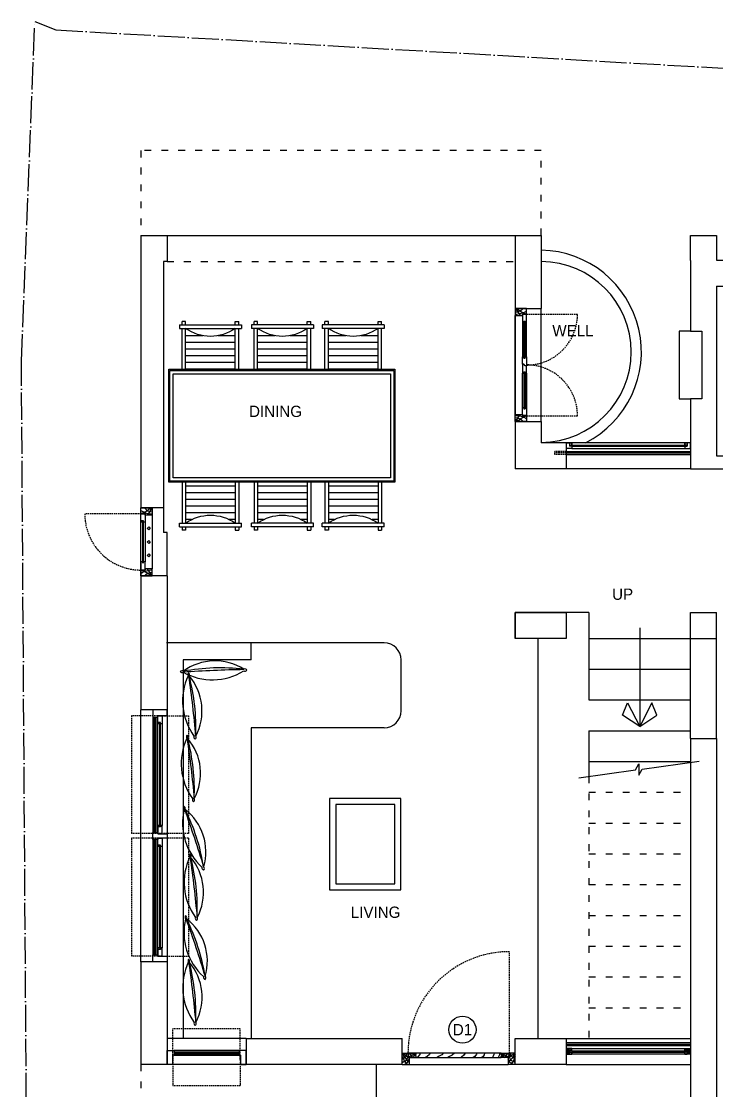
# Model space of a CAD drawing. Header units: metres. Extents: x -16 to 65907, y -5261 to 15511.
# Drawn here: x 12033 to 12647, y -2413 to -1467 of the extents above; entities that cross this region are included whole.
import ezdxf

# ---------------------------------------------------------------- set-up
doc = ezdxf.new("R2010")
doc.units = ezdxf.units.M
for name, pattern in [('ACAD_ISO03W100', [30, 12, -18]), ('ACAD_ISO04W100', [30, 24, -3, 0, -3]), ('DASHED', [19.05, 12.7, -6.35])]:
    doc.linetypes.add(name, pattern=pattern)
doc.layers.get('0').update_dxf_attribs({"color": 6})
for name, color, linetype in [('BC-BOUNDARY', 3, 'ACAD_ISO04W100'), ('BC-GREYCOLOR', 8, 'Continuous'), ('BC-HATCH', 8, 'Continuous'), ('BC-JOINERY', 93, 'Continuous'), ('BC-WHITECOLOR', 7, 'Continuous')]:
    doc.layers.add(name, color=color, linetype=linetype)
doc.styles.add('BC-1IN50-1', font='FreeSans.ttf', dxfattribs={"height": 10})

# ---------------------------------------------------------------- blocks, each defined once
blk = doc.blocks.new('F-PILLOW 02')
at = {"layer": 'BC-WHITECOLOR', "color": 0, "linetype": 'ByBlock'}
blk.add_lwpolyline([(225.7, -10.4, 0.012211), (-221.4, -1.8, -0.07656), (224.9, -6.4, -0.482771), (248.4, -8.4, -0.305585), (226.7, -12.5, -0.273211), (-220, -13.9, -0.364249), (-244.1, -8.4, -0.418737), (-222, -0.9, -0.306179), (224.9, -5.7)], format="xyb", dxfattribs=at)
blk = doc.blocks.new('A$C1629107893')
at = {"ltscale": 2}
h = blk.add_hatch(dxfattribs=at)
h.set_pattern_fill('ANSI31', color=256, scale=47.5, angle=225, style=0)
h.set_pattern_definition([(270, (2498.829, 8076.2976), (-5.9375, -3e-15), [])])
h.paths.add_polyline_path([(42.37, 185.1), (42.37, 141.21), (6.2, 141.21), (6.62, 141.81), (7.03, 142.41), (7.43, 143.03), (7.82, 143.65), (8.19, 144.28), (8.55, 144.92), (8.9, 145.56), (9.24, 146.21), (9.56, 146.87), (9.87, 147.53), (10.17, 148.2), (10.45, 148.88), (10.73, 149.56), (10.98, 150.24), (11.23, 150.93), (11.46, 151.63), (11.68, 152.33), (11.88, 153.03), (12.07, 153.74), (12.25, 154.45), (12.41, 155.16), (12.56, 155.88), (12.69, 156.6), (12.82, 157.32), (12.92, 158.04), (13.01, 158.77), (13.09, 159.5), (13.16, 160.23), (13.21, 160.96), (13.24, 161.69), (13.26, 162.42), (13.27, 163.15), (13.26, 163.89), (13.24, 164.62), (13.21, 165.35), (13.16, 166.08), (13.09, 166.81), (13.01, 167.54), (12.92, 168.26), (12.82, 168.99), (12.69, 169.71), (12.56, 170.43), (12.41, 171.15), (12.25, 171.86), (12.07, 172.57), (11.88, 173.28), (11.68, 173.98), (11.46, 174.68), (11.23, 175.38), (10.98, 176.07), (10.73, 176.75), (10.45, 177.43), (10.17, 178.11), (9.87, 178.78), (9.56, 179.44), (9.24, 180.1), (8.9, 180.75), (8.55, 181.39), (8.19, 182.03), (7.82, 182.66), (7.43, 183.28), (7.03, 183.89), (6.62, 184.5), (6.2, 185.1)])
h = blk.add_hatch(dxfattribs=at)
h.set_pattern_fill('ANSI31', color=256, scale=47.5, angle=225, style=0)
h.set_pattern_definition([(270, (-2314.082, 8076.2976), (5.9375, -3e-15), [])])
h.paths.add_polyline_path([(142.37, 185.1), (142.37, 141.21), (178.54, 141.21), (178.12, 141.81), (177.71, 142.41), (177.32, 143.03), (176.93, 143.65), (176.56, 144.28), (176.19, 144.92), (175.85, 145.56), (175.51, 146.21), (175.19, 146.87), (174.87, 147.53), (174.58, 148.2), (174.29, 148.88), (174.02, 149.56), (173.76, 150.24), (173.52, 150.93), (173.29, 151.63), (173.07, 152.33), (172.87, 153.03), (172.67, 153.74), (172.5, 154.45), (172.34, 155.16), (172.19, 155.88), (172.05, 156.6), (171.93, 157.32), (171.83, 158.04), (171.73, 158.77), (171.65, 159.5), (171.59, 160.23), (171.54, 160.96), (171.5, 161.69), (171.48, 162.42), (171.48, 163.15), (171.48, 163.89), (171.5, 164.62), (171.54, 165.35), (171.59, 166.08), (171.65, 166.81), (171.73, 167.54), (171.83, 168.26), (171.93, 168.99), (172.05, 169.71), (172.19, 170.43), (172.34, 171.15), (172.5, 171.86), (172.67, 172.57), (172.87, 173.28), (173.07, 173.98), (173.29, 174.68), (173.52, 175.38), (173.76, 176.07), (174.02, 176.75), (174.29, 177.43), (174.58, 178.11), (174.87, 178.78), (175.19, 179.44), (175.51, 180.1), (175.85, 180.75), (176.19, 181.39), (176.56, 182.03), (176.93, 182.66), (177.32, 183.28), (177.71, 183.89), (178.12, 184.5), (178.54, 185.1)])
h = blk.add_hatch(dxfattribs=at)
h.set_pattern_fill('ANSI31', color=256, scale=47.5, angle=225, style=0)
h.set_pattern_definition([(90, (2498.829, -7813.642), (-5.9375, 3e-15), [])])
h.paths.add_polyline_path([(42.37, 77.56), (42.37, 121.45), (6.2, 121.45), (6.62, 120.85), (7.03, 120.24), (7.43, 119.63), (7.82, 119), (8.19, 118.37), (8.55, 117.74), (8.9, 117.09), (9.24, 116.44), (9.56, 115.79), (9.87, 115.12), (10.17, 114.45), (10.45, 113.78), (10.73, 113.1), (10.98, 112.41), (11.23, 111.72), (11.46, 111.03), (11.68, 110.33), (11.88, 109.63), (12.07, 108.92), (12.25, 108.21), (12.41, 107.5), (12.56, 106.78), (12.69, 106.06), (12.82, 105.34), (12.92, 104.61), (13.01, 103.89), (13.09, 103.16), (13.16, 102.43), (13.21, 101.7), (13.24, 100.97), (13.26, 100.23), (13.27, 99.5), (13.26, 98.77), (13.24, 98.04), (13.21, 97.31), (13.16, 96.58), (13.09, 95.85), (13.01, 95.12), (12.92, 94.39), (12.82, 93.67), (12.69, 92.95), (12.56, 92.23), (12.41, 91.51), (12.25, 90.79), (12.07, 90.08), (11.88, 89.38), (11.68, 88.67), (11.46, 87.97), (11.23, 87.28), (10.98, 86.59), (10.73, 85.9), (10.45, 85.22), (10.17, 84.55), (9.87, 83.88), (9.56, 83.22), (9.24, 82.56), (8.9, 81.91), (8.55, 81.27), (8.19, 80.63), (7.82, 80), (7.43, 79.38), (7.03, 78.76), (6.62, 78.16), (6.2, 77.56)])
h = blk.add_hatch(dxfattribs=at)
h.set_pattern_fill('ANSI31', color=256, scale=47.5, angle=225, style=0)
h.set_pattern_definition([(90, (-2314.082, -7813.642), (5.9375, 3e-15), [])])
h.paths.add_polyline_path([(142.37, 77.56), (142.37, 121.45), (178.54, 121.45), (178.12, 120.85), (177.71, 120.24), (177.32, 119.63), (176.93, 119), (176.56, 118.37), (176.19, 117.74), (175.85, 117.09), (175.51, 116.44), (175.19, 115.79), (174.87, 115.12), (174.58, 114.45), (174.29, 113.78), (174.02, 113.1), (173.76, 112.41), (173.52, 111.72), (173.29, 111.03), (173.07, 110.33), (172.87, 109.63), (172.67, 108.92), (172.5, 108.21), (172.34, 107.5), (172.19, 106.78), (172.05, 106.06), (171.93, 105.34), (171.83, 104.61), (171.73, 103.89), (171.65, 103.16), (171.59, 102.43), (171.54, 101.7), (171.5, 100.97), (171.48, 100.23), (171.48, 99.5), (171.48, 98.77), (171.5, 98.04), (171.54, 97.31), (171.59, 96.58), (171.65, 95.85), (171.73, 95.12), (171.83, 94.39), (171.93, 93.67), (172.05, 92.95), (172.19, 92.23), (172.34, 91.51), (172.5, 90.79), (172.67, 90.08), (172.87, 89.38), (173.07, 88.67), (173.29, 87.97), (173.52, 87.28), (173.76, 86.59), (174.02, 85.9), (174.29, 85.22), (174.58, 84.55), (174.87, 83.88), (175.19, 83.22), (175.51, 82.56), (175.85, 81.91), (176.19, 81.27), (176.56, 80.63), (176.93, 80), (177.32, 79.38), (177.71, 78.76), (178.12, 78.16), (178.54, 77.56)])
h = blk.add_hatch(dxfattribs=at)
h.set_pattern_fill('ANSI31', color=256, scale=47.5, angle=225, style=0)
h.set_pattern_definition([(90, (2498.829, -7876.2976), (-5.9375, 3e-15), [])])
h.paths.add_polyline_path([(42.37, 14.9), (42.37, 58.79), (6.2, 58.79), (6.62, 58.19), (7.03, 57.59), (7.43, 56.97), (7.82, 56.35), (8.19, 55.72), (8.55, 55.08), (8.9, 54.44), (9.24, 53.79), (9.56, 53.13), (9.87, 52.47), (10.17, 51.8), (10.45, 51.12), (10.73, 50.44), (10.98, 49.76), (11.23, 49.07), (11.46, 48.37), (11.68, 47.67), (11.88, 46.97), (12.07, 46.26), (12.25, 45.55), (12.41, 44.84), (12.56, 44.12), (12.69, 43.4), (12.82, 42.68), (12.92, 41.96), (13.01, 41.23), (13.09, 40.5), (13.16, 39.77), (13.21, 39.04), (13.24, 38.31), (13.26, 37.58), (13.27, 36.85), (13.26, 36.11), (13.24, 35.38), (13.21, 34.65), (13.16, 33.92), (13.09, 33.19), (13.01, 32.46), (12.92, 31.74), (12.82, 31.01), (12.69, 30.29), (12.56, 29.57), (12.41, 28.85), (12.25, 28.14), (12.07, 27.43), (11.88, 26.72), (11.68, 26.02), (11.46, 25.32), (11.23, 24.62), (10.98, 23.93), (10.73, 23.25), (10.45, 22.57), (10.17, 21.89), (9.87, 21.22), (9.56, 20.56), (9.24, 19.9), (8.9, 19.25), (8.55, 18.61), (8.19, 17.97), (7.82, 17.34), (7.43, 16.72), (7.03, 16.11), (6.62, 15.5), (6.2, 14.9)])
h = blk.add_hatch(dxfattribs=at)
h.set_pattern_fill('ANSI31', color=256, scale=47.5, angle=225, style=0)
h.set_pattern_definition([(90, (-2314.082, -7876.2976), (5.9375, 3e-15), [])])
h.paths.add_polyline_path([(142.37, 14.9), (142.37, 58.79), (178.54, 58.79), (178.12, 58.19), (177.71, 57.59), (177.32, 56.97), (176.93, 56.35), (176.56, 55.72), (176.19, 55.08), (175.85, 54.44), (175.51, 53.79), (175.19, 53.13), (174.87, 52.47), (174.58, 51.8), (174.29, 51.12), (174.02, 50.44), (173.76, 49.76), (173.52, 49.07), (173.29, 48.37), (173.07, 47.67), (172.87, 46.97), (172.67, 46.26), (172.5, 45.55), (172.34, 44.84), (172.19, 44.12), (172.05, 43.4), (171.93, 42.68), (171.83, 41.96), (171.73, 41.23), (171.65, 40.5), (171.59, 39.77), (171.54, 39.04), (171.5, 38.31), (171.48, 37.58), (171.48, 36.85), (171.48, 36.11), (171.5, 35.38), (171.54, 34.65), (171.59, 33.92), (171.65, 33.19), (171.73, 32.46), (171.83, 31.74), (171.93, 31.01), (172.05, 30.29), (172.19, 29.57), (172.34, 28.85), (172.5, 28.14), (172.67, 27.43), (172.87, 26.72), (173.07, 26.02), (173.29, 25.32), (173.52, 24.62), (173.76, 23.93), (174.02, 23.25), (174.29, 22.57), (174.58, 21.89), (174.87, 21.22), (175.19, 20.56), (175.51, 19.9), (175.85, 19.25), (176.19, 18.61), (176.56, 17.97), (176.93, 17.34), (177.32, 16.72), (177.71, 16.11), (178.12, 15.5), (178.54, 14.9)])
for p, q in [((3.07, 190.61), (3.07, 135.7)), ((3.07, 190.61), (6.2, 190.61)), ((6.2, 190.61), (6.2, 135.7)), ((178.54, 190.61), (178.54, 135.7)), ((181.68, 190.61), (178.54, 190.61)), ((181.68, 190.61), (181.68, 135.7)), ((0, 185.1), (0, 188.23)), ((3.07, 188.23), (0, 188.23)), ((3.07, 185.1), (0, 185.1)), ((42.37, 188.23), (6.2, 188.23)), ((42.37, 185.1), (6.2, 185.1)), ((142.37, 188.23), (178.54, 188.23)), ((142.37, 185.1), (178.54, 185.1)), ((181.68, 188.23), (184.75, 188.23)), ((181.68, 185.1), (184.75, 185.1)), ((184.75, 185.1), (184.75, 188.23)), ((3.07, 141.21), (0, 141.21)), ((0, 141.21), (0, 138.07)), ((3.07, 138.07), (0, 138.07)), ((3.07, 135.7), (6.2, 135.7)), ((42.37, 141.21), (6.2, 141.21)), ((42.37, 138.07), (6.2, 138.07)), ((142.37, 141.21), (178.54, 141.21)), ((142.37, 138.07), (178.54, 138.07)), ((181.68, 135.7), (178.54, 135.7)), ((181.68, 141.21), (184.75, 141.21)), ((181.68, 138.07), (184.75, 138.07)), ((184.75, 141.21), (184.75, 138.07)), ((3.07, 124.58), (0, 124.58)), ((0, 121.45), (0, 124.58)), ((3.07, 72.05), (3.07, 126.96)), ((3.07, 126.96), (6.2, 126.96)), ((6.2, 72.05), (6.2, 126.96)), ((42.37, 124.58), (6.2, 124.58)), ((142.37, 124.58), (178.54, 124.58)), ((178.54, 72.05), (178.54, 126.96)), ((181.68, 126.96), (178.54, 126.96)), ((181.68, 72.05), (181.68, 126.96)), ((181.68, 124.58), (184.75, 124.58)), ((184.75, 121.45), (184.75, 124.58)), ((3.07, 121.45), (0, 121.45)), ((42.37, 121.45), (6.2, 121.45)), ((142.37, 121.45), (178.54, 121.45)), ((181.68, 121.45), (184.75, 121.45)), ((0, 77.56), (0, 74.42)), ((3.07, 77.56), (0, 77.56)), ((42.37, 77.56), (6.2, 77.56)), ((142.37, 77.56), (178.54, 77.56)), ((181.68, 77.56), (184.75, 77.56)), ((184.75, 77.56), (184.75, 74.42)), ((3.07, 74.42), (0, 74.42)), ((3.07, 72.05), (6.2, 72.05)), ((42.37, 74.42), (6.2, 74.42)), ((142.37, 74.42), (178.54, 74.42)), ((181.68, 72.05), (178.54, 72.05)), ((181.68, 74.42), (184.75, 74.42)), ((3.07, 61.93), (0, 61.93)), ((0, 58.79), (0, 61.93)), ((3.07, 58.79), (0, 58.79)), ((3.07, 9.39), (3.07, 64.3)), ((3.07, 64.3), (6.2, 64.3)), ((6.2, 9.39), (6.2, 64.3)), ((42.37, 61.93), (6.2, 61.93)), ((42.37, 58.79), (6.2, 58.79)), ((142.37, 61.93), (178.54, 61.93)), ((142.37, 58.79), (178.54, 58.79)), ((178.54, 9.39), (178.54, 64.3)), ((181.68, 64.3), (178.54, 64.3)), ((181.68, 9.39), (181.68, 64.3)), ((181.68, 61.93), (184.75, 61.93)), ((181.68, 58.79), (184.75, 58.79)), ((184.75, 58.79), (184.75, 61.93)), ((0, 14.9), (0, 11.77)), ((3.07, 14.9), (0, 14.9)), ((3.07, 11.77), (0, 11.77)), ((42.37, 14.9), (6.2, 14.9)), ((42.37, 11.77), (6.2, 11.77)), ((142.37, 14.9), (178.54, 14.9)), ((142.37, 11.77), (178.54, 11.77)), ((181.68, 14.9), (184.75, 14.9)), ((181.68, 11.77), (184.75, 11.77)), ((184.75, 14.9), (184.75, 11.77)), ((3.07, 9.39), (6.2, 9.39)), ((181.68, 9.39), (178.54, 9.39))]:
    blk.add_line(p, q)
for points in [[(42.37, 0), (142.37, 0), (142.37, 200), (42.37, 200)], [(43.37, 1), (141.37, 1), (141.37, 199), (43.37, 199)], [(46.37, 4), (138.37, 4), (138.37, 196), (46.37, 196)]]:
    blk.add_lwpolyline(points, close=True)
for centre, start, end in [((-24.33, 163.15), 324.29371, 35.70629), ((209.08, 163.15), 144.29371, 215.70629), ((-24.33, 99.5), 324.29371, 35.70629), ((209.08, 99.5), 144.29371, 215.70629), ((-24.33, 36.85), 324.29371, 35.70629), ((209.08, 36.85), 144.29371, 215.70629)]:
    blk.add_arc(centre, 37.6, start, end)
blk = doc.blocks.new('BC-JN-FRAME-SIDE')
at = {"layer": 'BC-HATCH'}
for points in [[(0, -3.87), (-1.06, -2.29), (-2.66, -0.06), (-4.24, 2.97), (-5, 4.54)], [(-0.01, -5), (-1.62, -3.74), (-4.39, -1.84), (-5.78, -0.75), (-6.25, -0.66)]]:
    blk.add_lwpolyline(points, dxfattribs=at)
for centre, radius, start, end in [((10.75, -4.4), 15.93, 143.84471, 182.16368), ((5.98, -5.2), 9.31, 129.91119, 178.74686), ((2.65, -5.73), 4.3, 128.02701, 170.18517)]:
    blk.add_arc(centre, radius, start, end, dxfattribs=at)
at = {"layer": 'BC-JOINERY'}
for p, q in [((-6.25, -5), (-6.25, 1.25)), ((-6.25, 1.25), (-5, 1.25)), ((-5, 1.25), (-5, 5)), ((-5, 5), (0, 5)), ((0, 5), (0, -5)), ((0, -5), (-6.25, -5))]:
    blk.add_line(p, q, dxfattribs=at)

msp = doc.modelspace()

# ---------------------------------------------------------------- linework, layer by layer
at = {"layer": 'BC-BOUNDARY'}
for p, q in [((12032.593, -1767.322), (12044.491, -1466.567)), ((12044.491, -1466.567), (12063.031, -1474.069)), ((12063.031, -1474.069), (13093.402, -1533.347)), ((12040.319, -2932.812), (12032.593, -1767.322))]:
    msp.add_line(p, q, dxfattribs=at)
at = {"layer": 'BC-GREYCOLOR', "linetype": 'ACAD_ISO03W100', "ltscale": 0.5}
for p, q in [((12492.344, -1580.926), (12138.344, -1580.926)), ((12138.344, -1580.926), (12138.344, -1655.926)), ((12492.344, -1655.926), (12492.344, -1580.926)), ((12161.344, -1678.926), (12469.344, -1678.926)), ((12534.344, -2134.772), (12534.344, -2366.653)), ((12534.344, -2148.807), (12624.344, -2148.807)), ((12534.344, -2176.038), (12624.344, -2176.038)), ((12534.344, -2203.268), (12624.344, -2203.268)), ((12534.344, -2230.499), (12624.344, -2230.499)), ((12534.344, -2257.73), (12624.344, -2257.73)), ((12534.344, -2284.961), (12624.344, -2284.961)), ((12534.344, -2312.192), (12624.344, -2312.192)), ((12534.344, -2339.422), (12624.344, -2339.422)), ((12138.344, -2389.653), (12138.344, -2553.953))]:
    msp.add_line(p, q, dxfattribs=at)
at = {"layer": 'BC-GREYCOLOR'}
for p, q in [((12138.344, -1655.926), (12138.344, -1897.203)), ((12138.344, -1655.926), (12161.344, -1655.926)), ((12161.344, -1655.926), (12469.344, -1655.926)), ((12161.344, -1655.926), (12161.344, -1678.926)), ((12469.344, -1655.926), (12469.344, -1720.689)), ((12469.344, -1655.926), (12492.344, -1655.926)), ((12492.344, -1655.926), (12492.344, -1720.689)), ((12624.344, -1655.926), (12647.344, -1655.926)), ((12624.344, -1678.226), (12624.344, -1655.926)), ((12647.344, -1655.926), (12647.344, -1677.941)), ((12158.344, -1678.926), (12158.344, -1897.203)), ((12161.344, -1678.926), (12158.344, -1678.926)), ((12624.344, -1678.226), (12624.344, -1740.689)), ((12647.344, -1677.941), (12707.344, -1677.941)), ((12647.344, -1700.941), (12707.344, -1700.941)), ((12647.344, -1700.941), (12647.344, -1850.953)), ((12469.344, -1720.689), (12492.344, -1720.689)), ((12492.344, -1820.689), (12492.344, -1720.689)), ((12469.344, -1725.489), (12469.344, -1815.789)), ((12469.344, -1814.339), (12469.344, -1726.939)), ((12475.594, -1733.089), (12475.594, -1763.352)), ((12476.844, -1764.602), (12476.844, -1731.839)), ((12476.844, -1731.839), (12478.094, -1731.839)), ((12478.094, -1732.089), (12476.844, -1732.089)), ((12478.094, -1764.602), (12478.094, -1731.839)), ((12479.344, -1763.352), (12479.344, -1733.089)), ((12478.094, -1764.352), (12476.844, -1764.352)), ((12476.844, -1764.602), (12478.094, -1764.602)), ((12475.594, -1808.189), (12475.594, -1777.952)), ((12476.844, -1776.702), (12476.844, -1809.439)), ((12476.844, -1776.702), (12478.094, -1776.702)), ((12478.094, -1776.952), (12476.844, -1776.952)), ((12478.094, -1776.702), (12478.094, -1809.439)), ((12479.344, -1777.952), (12479.344, -1808.189)), ((12624.344, -1800.689), (12624.344, -1839.453)), ((12478.094, -1809.189), (12476.844, -1809.189)), ((12476.844, -1809.439), (12478.094, -1809.439)), ((12469.344, -1820.689), (12492.344, -1820.689)), ((12469.344, -1820.689), (12469.344, -1862.453)), ((12492.344, -1820.689), (12492.344, -1839.453)), ((12514.344, -1839.453), (12492.344, -1839.453)), ((12624.344, -1839.453), (12514.344, -1839.453)), ((12514.344, -1839.453), (12519.344, -1839.453)), ((12514.344, -1839.453), (12514.344, -1862.453)), ((12519.344, -1844.453), (12514.344, -1844.453)), ((12517.344, -1841.453), (12517.344, -1842.453)), ((12519.344, -1842.453), (12517.344, -1842.453)), ((12517.844, -1841.453), (12517.844, -1842.453)), ((12519.344, -1839.453), (12519.344, -1841.453)), ((12519.344, -1841.453), (12619.344, -1841.453)), ((12519.344, -1842.453), (12619.344, -1842.453)), ((12519.344, -1842.453), (12519.344, -1844.453)), ((12619.344, -1839.453), (12619.344, -1841.453)), ((12624.344, -1839.453), (12619.344, -1839.453)), ((12619.344, -1842.453), (12621.344, -1842.453)), ((12619.344, -1842.453), (12619.344, -1844.453)), ((12619.344, -1844.453), (12624.344, -1844.453)), ((12620.844, -1841.453), (12620.844, -1842.453)), ((12621.344, -1841.453), (12621.344, -1842.453)), ((12624.344, -1844.453), (12624.344, -1839.453)), ((12624.344, -1839.453), (12624.344, -1862.453)), ((12624.344, -1839.453), (12624.344, -1839.453)), ((12514.344, -1847.11), (12624.344, -1847.11)), ((12514.344, -1848.453), (12624.344, -1848.453)), ((12514.344, -1849.797), (12624.344, -1849.797)), ((12647.344, -1850.953), (12760.344, -1850.953)), ((12514.344, -1862.453), (12469.344, -1862.453)), ((12624.344, -1862.453), (12514.344, -1862.453)), ((12624.344, -1862.453), (12624.344, -1862.453)), ((12624.344, -1862.453), (12760.344, -1862.453)), ((12158.344, -1897.203), (12138.344, -1897.203)), ((12138.344, -1957.213), (12138.344, -1897.203)), ((12158.344, -1897.203), (12158.344, -1918.926)), ((12139.919, -1908.453), (12138.344, -1908.453)), ((12138.344, -1944.813), (12138.344, -1909.703)), ((12139.919, -1946.063), (12139.919, -1908.453)), ((12140.519, -1908.453), (12139.919, -1908.453)), ((12139.919, -1908.703), (12140.519, -1908.703)), ((12140.519, -1946.063), (12140.519, -1908.453)), ((12142.094, -1909.703), (12142.094, -1944.813)), ((12148.344, -1903.553), (12148.344, -1950.963)), ((12161.344, -1918.926), (12158.344, -1918.926)), ((12161.344, -1957.213), (12161.344, -1918.926)), ((12161.344, -1957.213), (12138.344, -1957.213)), ((12138.344, -1957.213), (12138.344, -2075.953)), ((12161.344, -1957.213), (12161.344, -2075.953)), ((12534.344, -1989.653), (12469.344, -1989.653)), ((12469.344, -1989.653), (12469.344, -2012.653)), ((12534.344, -1989.653), (12534.344, -2012.653)), ((12624.344, -1989.653), (12647.344, -1989.653)), ((12624.344, -2012.653), (12624.344, -1989.653)), ((12647.344, -2012.653), (12647.344, -1989.653)), ((12579.344, -2003.315), (12579.344, -2090.443)), ((12489.344, -2012.653), (12489.344, -2366.653)), ((12534.344, -2012.653), (12624.344, -2012.653)), ((12534.344, -2012.653), (12534.344, -2012.653)), ((12534.344, -2012.653), (12534.344, -2067.115)), ((12624.344, -2101.153), (12624.344, -2012.653)), ((12624.344, -2012.653), (12647.344, -2012.653)), ((12647.344, -2101.153), (12647.344, -2012.653)), ((12353.401, -2016.653), (12160.782, -2016.653)), ((12235.782, -2031.653), (12235.782, -2016.653)), ((12175.782, -2031.653), (12175.782, -2366.653)), ((12235.782, -2031.653), (12175.782, -2031.653)), ((12368.401, -2076.653), (12368.401, -2031.653)), ((12534.344, -2039.884), (12624.344, -2039.884)), ((12534.344, -2067.115), (12624.344, -2067.115)), ((12564.192, -2080.57), (12568.477, -2069.5)), ((12568.477, -2069.5), (12579.344, -2090.443)), ((12590.211, -2069.5), (12579.344, -2090.443)), ((12594.496, -2080.57), (12590.211, -2069.5)), ((12161.344, -2075.953), (12138.344, -2075.953)), ((12138.344, -2298.953), (12138.344, -2075.953)), ((12161.344, -2075.953), (12161.344, -2298.953)), ((12161.344, -2075.953), (12161.344, -2298.953)), ((12161.344, -2080.953), (12161.344, -2293.953)), ((12579.344, -2090.443), (12564.192, -2080.57)), ((12579.344, -2090.443), (12594.496, -2080.57)), ((12148.844, -2082.203), (12148.844, -2184.328)), ((12149.675, -2082.203), (12149.675, -2184.328)), ((12151.019, -2082.203), (12151.019, -2184.328)), ((12152.362, -2082.203), (12152.362, -2184.328)), ((12153.194, -2184.328), (12153.194, -2082.203)), ((12154.869, -2087.103), (12153.294, -2087.103)), ((12154.869, -2178.178), (12154.869, -2087.103)), ((12155.469, -2087.103), (12154.869, -2087.103)), ((12154.869, -2087.353), (12155.469, -2087.353)), ((12155.469, -2178.178), (12155.469, -2087.103)), ((12157.044, -2088.353), (12157.044, -2178.178)), ((12235.782, -2091.653), (12235.782, -2366.653)), ((12353.401, -2091.653), (12235.782, -2091.653)), ((12534.344, -2094.345), (12624.344, -2094.345)), ((12534.344, -2094.345), (12534.344, -2134.772)), ((12624.344, -2101.153), (12647.344, -2101.153)), ((12624.344, -2101.153), (12624.344, -2553.953)), ((12647.344, -2101.153), (12647.344, -2530.953)), ((12534.344, -2121.576), (12624.344, -2121.576)), ((12575.776, -2129.026), (12578.685, -2123.629)), ((12578.685, -2123.629), (12578.685, -2133.618)), ((12578.685, -2133.618), (12581.593, -2128.22)), ((12581.593, -2128.22), (12631.855, -2121.25)), ((12525.515, -2135.996), (12575.776, -2129.026)), ((12368.113, -2154.224), (12305.113, -2154.224)), ((12305.113, -2154.224), (12305.113, -2235.224)), ((12368.113, -2235.224), (12368.113, -2154.224)), ((12310.513, -2159.624), (12310.513, -2229.824)), ((12362.713, -2159.624), (12310.513, -2159.624)), ((12362.713, -2229.824), (12362.713, -2159.624)), ((12154.869, -2179.428), (12153.294, -2179.428)), ((12154.869, -2178.178), (12154.869, -2179.428)), ((12154.869, -2179.178), (12155.469, -2179.178)), ((12155.469, -2179.428), (12154.869, -2179.428)), ((12155.469, -2178.178), (12155.469, -2179.428)), ((12148.844, -2190.578), (12148.844, -2292.703)), ((12149.675, -2190.578), (12149.675, -2292.703)), ((12151.019, -2190.578), (12151.019, -2292.703)), ((12152.362, -2190.578), (12152.362, -2292.703)), ((12153.194, -2292.703), (12153.194, -2190.578)), ((12154.869, -2195.478), (12153.294, -2195.478)), ((12153.294, -2282.739), (12153.294, -2196.728)), ((12154.869, -2286.553), (12154.869, -2195.478)), ((12155.469, -2195.478), (12154.869, -2195.478)), ((12154.869, -2195.728), (12155.469, -2195.728)), ((12155.469, -2286.553), (12155.469, -2195.478)), ((12157.044, -2196.728), (12157.044, -2286.553)), ((12310.513, -2229.824), (12362.713, -2229.824)), ((12305.113, -2235.224), (12368.113, -2235.224)), ((12153.294, -2292.675), (12153.294, -2270.925)), ((12154.869, -2287.803), (12153.294, -2287.803)), ((12154.869, -2286.553), (12154.869, -2287.803)), ((12154.869, -2287.553), (12155.469, -2287.553)), ((12155.469, -2287.803), (12154.869, -2287.803)), ((12155.469, -2286.553), (12155.469, -2287.803)), ((12161.344, -2298.953), (12138.344, -2298.953)), ((12138.344, -2298.953), (12138.344, -2389.653)), ((12161.344, -2298.953), (12161.344, -2366.653)), ((12161.344, -2366.653), (12161.344, -2366.653)), ((12161.344, -2366.653), (12161.344, -2389.653)), ((12231.344, -2366.653), (12161.344, -2366.653)), ((12231.344, -2366.653), (12231.344, -2389.653)), ((12231.344, -2366.653), (12369.344, -2366.653)), ((12231.344, -2366.653), (12231.344, -2389.653)), ((12369.344, -2389.653), (12369.344, -2366.653)), ((12469.344, -2389.653), (12469.344, -2366.653)), ((12469.344, -2366.653), (12514.344, -2366.653)), ((12514.344, -2366.653), (12514.344, -2389.653)), ((12514.344, -2366.653), (12624.344, -2366.653)), ((12514.344, -2366.653), (12514.344, -2389.653)), ((12514.344, -2370.31), (12624.344, -2370.31)), ((12514.344, -2371.653), (12624.344, -2371.653)), ((12514.344, -2372.997), (12624.344, -2372.997)), ((12225.094, -2377.153), (12167.594, -2377.153)), ((12225.094, -2377.985), (12167.594, -2377.985)), ((12225.094, -2379.328), (12167.594, -2379.328)), ((12225.094, -2380.672), (12167.594, -2380.672)), ((12167.594, -2381.503), (12225.094, -2381.503)), ((12369.344, -2389.653), (12369.344, -2379.653)), ((12369.344, -2379.653), (12374.344, -2379.653)), ((12374.344, -2379.653), (12374.344, -2383.453)), ((12374.344, -2383.453), (12375.594, -2383.453)), ((12375.594, -2383.453), (12375.594, -2389.653)), ((12381.744, -2380.903), (12380.494, -2380.903)), ((12380.494, -2382.153), (12380.494, -2380.903)), ((12381.744, -2382.153), (12380.494, -2382.153)), ((12456.944, -2379.653), (12381.744, -2379.653)), ((12381.744, -2383.403), (12456.944, -2383.403)), ((12456.944, -2380.903), (12458.194, -2380.903)), ((12456.944, -2382.153), (12458.194, -2382.153)), ((12458.194, -2382.153), (12458.194, -2380.903)), ((12463.094, -2383.453), (12463.094, -2389.653)), ((12464.344, -2383.453), (12463.094, -2383.453)), ((12469.344, -2379.653), (12464.344, -2379.653)), ((12464.344, -2379.653), (12464.344, -2383.453)), ((12469.344, -2389.653), (12469.344, -2379.653)), ((12519.344, -2375.653), (12514.344, -2375.653)), ((12514.344, -2375.653), (12514.344, -2380.653)), ((12514.344, -2380.653), (12519.344, -2380.653)), ((12519.344, -2377.653), (12517.344, -2377.653)), ((12517.344, -2378.653), (12517.344, -2377.653)), ((12517.844, -2378.653), (12517.844, -2377.653)), ((12519.344, -2377.653), (12519.344, -2375.653)), ((12519.344, -2377.653), (12619.344, -2377.653)), ((12519.344, -2378.653), (12619.344, -2378.653)), ((12519.344, -2380.653), (12519.344, -2378.653)), ((12619.344, -2375.653), (12624.344, -2375.653)), ((12619.344, -2377.653), (12619.344, -2375.653)), ((12619.344, -2377.653), (12621.344, -2377.653)), ((12619.344, -2380.653), (12619.344, -2378.653)), ((12624.344, -2380.653), (12619.344, -2380.653)), ((12620.844, -2378.653), (12620.844, -2377.653)), ((12621.344, -2378.653), (12621.344, -2377.653)), ((12624.344, -2375.653), (12624.344, -2380.653)), ((12161.344, -2389.653), (12138.344, -2389.653)), ((12231.344, -2389.653), (12161.344, -2389.653)), ((12226.344, -2389.653), (12166.344, -2389.653)), ((12369.344, -2389.653), (12231.344, -2389.653)), ((12346.344, -2389.653), (12346.344, -2449.653)), ((12369.344, -2389.653), (12375.594, -2389.653)), ((12375.594, -2389.653), (12463.094, -2389.653)), ((12469.344, -2389.653), (12463.094, -2389.653)), ((12514.344, -2389.653), (12469.344, -2389.653)), ((12514.344, -2389.653), (12624.344, -2389.653))]:
    msp.add_line(p, q, dxfattribs=at)
at = {"layer": 'BC-GREYCOLOR', "linetype": 'DASHED', "ltscale": 0.1}
for p, q in [((12479.344, -1725.689), (12524.333, -1725.689)), ((12479.344, -1815.589), (12524.333, -1815.589)), ((12514.344, -1847.11), (12504.344, -1847.11)), ((12504.344, -1849.797), (12504.344, -1847.11)), ((12514.344, -1848.453), (12504.344, -1848.453)), ((12514.344, -1849.797), (12504.344, -1849.797)), ((12138.344, -1902.403), (12088.634, -1902.403)), ((12129.854, -2081.153), (12129.854, -2185.378)), ((12156.994, -2081.153), (12129.854, -2081.153)), ((12153.194, -2081.153), (12180.333, -2081.153)), ((12180.333, -2081.153), (12180.333, -2185.378)), ((12180.333, -2185.378), (12129.854, -2185.378)), ((12180.333, -2189.528), (12129.854, -2189.528)), ((12129.854, -2189.528), (12129.854, -2293.753)), ((12180.333, -2189.528), (12180.333, -2293.753)), ((12464.244, -2379.653), (12464.244, -2289.853)), ((12156.994, -2293.753), (12129.854, -2293.753)), ((12153.194, -2293.753), (12180.333, -2293.753)), ((12226.144, -2358.163), (12166.544, -2358.163)), ((12166.544, -2385.303), (12166.544, -2358.163)), ((12226.144, -2385.303), (12226.144, -2358.163)), ((12166.544, -2381.503), (12166.544, -2408.643)), ((12226.144, -2381.503), (12226.144, -2408.643)), ((12226.144, -2408.643), (12166.544, -2408.643))]:
    msp.add_line(p, q, dxfattribs=at)
at = {"layer": 'BC-GREYCOLOR', "ltscale": 0.1}
for p, q in [((12619.344, -1839.453), (12519.344, -1839.453)), ((12519.344, -1844.453), (12619.344, -1844.453)), ((12519.344, -2375.653), (12619.344, -2375.653)), ((12619.344, -2380.653), (12519.344, -2380.653))]:
    msp.add_line(p, q, dxfattribs=at)
at = {"layer": 'BC-GREYCOLOR'}
for points in [[(12478.094, -1733.089), (12479.344, -1733.089), (12479.344, -1725.789), (12475.594, -1725.789), (12475.594, -1733.089), (12476.844, -1733.089)], [(12624.344, -1740.689), (12634.344, -1740.689), (12634.344, -1800.689), (12624.344, -1800.689)], [(12475.594, -1770.014), (12475.594, -1763.352), (12476.844, -1763.352)], [(12478.094, -1763.352), (12478.163, -1763.352), (12478.556, -1763.352), (12479.344, -1763.352), (12479.344, -1771.264)], [(12478.094, -1777.952), (12479.344, -1777.952), (12479.344, -1771.264), (12478.094, -1771.264), (12476.844, -1770.014), (12475.594, -1770.014)], [(12475.594, -1770.014), (12475.594, -1777.952), (12476.844, -1777.952)], [(12478.094, -1808.189), (12479.344, -1808.189), (12479.344, -1815.489), (12475.594, -1815.489), (12475.594, -1808.189), (12476.844, -1808.189)], [(12139.919, -1909.703), (12138.344, -1909.703), (12138.344, -1902.403), (12142.094, -1902.403), (12142.094, -1909.703), (12140.519, -1909.703)], [(12139.919, -1944.813), (12138.344, -1944.813), (12138.344, -1952.113), (12142.094, -1952.113), (12142.094, -1944.813), (12140.519, -1944.813)], [(12154.869, -2088.353), (12153.294, -2088.353), (12153.294, -2081.153), (12157.044, -2081.153), (12157.044, -2088.353), (12155.469, -2088.353)], [(12154.869, -2178.178), (12153.294, -2178.178), (12153.294, -2185.378), (12157.044, -2185.378), (12157.044, -2178.178), (12155.469, -2178.178)], [(12154.869, -2196.728), (12153.294, -2196.728), (12153.294, -2189.528), (12157.044, -2189.528), (12157.044, -2196.728), (12155.469, -2196.728)], [(12154.869, -2286.553), (12153.294, -2286.553), (12153.294, -2293.753), (12157.044, -2293.753), (12157.044, -2286.553), (12155.469, -2286.553)], [(12371.182, -2379.653), (12371.258, -2380.256), (12370.899, -2381.582), (12370.512, -2382.825), (12369.344, -2383.403)], [(12369.344, -2384.969), (12369.959, -2384.787), (12371.662, -2383.547), (12373.031, -2382.159), (12373.192, -2380.173), (12373.344, -2379.653)], [(12369.344, -2380.581), (12370.07, -2381.361), (12372.142, -2384.207), (12374.435, -2386.859), (12375.594, -2387.583)], [(12369.344, -2382.584), (12369.821, -2383.24), (12370.926, -2386.307), (12372.225, -2387.826), (12372.999, -2388.987), (12373.244, -2389.653)], [(12369.344, -2387.931), (12370.843, -2387.053), (12372.556, -2386.307), (12373.772, -2384.594), (12374.344, -2383.453)], [(12369.627, -2379.653), (12370.374, -2380.228), (12372.446, -2381.582), (12374.344, -2383.453), (12375.594, -2383.705)], [(12381.744, -2380.903), (12381.744, -2379.653), (12374.444, -2379.653), (12374.444, -2383.403), (12381.744, -2383.403), (12381.744, -2382.153)], [(12380.434, -2379.653), (12379.783, -2379.93), (12377.406, -2380.326), (12375.129, -2380.581), (12374.444, -2380.901)], [(12376.154, -2383.403), (12375.666, -2382.901), (12374.902, -2381.585), (12374.444, -2380.171)], [(12381.545, -2379.653), (12380.561, -2380.269), (12378.58, -2381.415), (12376.289, -2382.49), (12375.449, -2383.403)], [(12379.328, -2383.403), (12378.099, -2382.872), (12376.982, -2381.26), (12376.43, -2380.34), (12376.246, -2379.653)], [(12380.494, -2381.782), (12380.193, -2381.627), (12378.991, -2380.128), (12378.825, -2379.653)], [(12380.494, -2381.594), (12379.528, -2382.448), (12378.926, -2383.403)], [(12380.731, -2379.653), (12381.084, -2380.411), (12381.708, -2380.903)], [(12381.744, -2382.424), (12381.216, -2382.153)], [(12381.744, -2380.446), (12381.258, -2380.903)], [(12385.571, -2379.653), (12385.315, -2380.317), (12383.545, -2382.691), (12382.588, -2383.403)], [(12394.02, -2379.653), (12393.561, -2380.749), (12391.359, -2382.562), (12389.677, -2383.403)], [(12405.411, -2379.653), (12404.354, -2381.137), (12401.332, -2382.648), (12400.137, -2383.403)], [(12415.457, -2379.653), (12413.55, -2381.483), (12411.089, -2382.605), (12409.752, -2383.403)], [(12425.124, -2379.653), (12423.954, -2381.439), (12421.839, -2383.08), (12421.226, -2383.403)], [(12435.205, -2379.653), (12434.963, -2380.403), (12433.624, -2382.648), (12432.193, -2383.403)], [(12441.985, -2379.653), (12441.727, -2381.099), (12440.843, -2382.729), (12439.873, -2383.403)], [(12450.577, -2379.653), (12450.458, -2380.961), (12449.491, -2382.895), (12449.071, -2383.403)], [(12455.438, -2379.653), (12455.286, -2381.003), (12454.273, -2383.403)], [(12456.944, -2380.903), (12456.944, -2379.653), (12464.244, -2379.653), (12464.244, -2383.403), (12456.944, -2383.403), (12456.944, -2382.153)], [(12456.944, -2380.446), (12457.43, -2380.903)], [(12456.944, -2382.424), (12457.472, -2382.153)], [(12457.957, -2379.653), (12457.603, -2380.411), (12456.979, -2380.903)], [(12457.142, -2379.653), (12458.127, -2380.269), (12460.107, -2381.415), (12462.399, -2382.49), (12463.239, -2383.403)], [(12458.194, -2381.782), (12458.495, -2381.627), (12459.697, -2380.128), (12459.863, -2379.653)], [(12458.194, -2381.594), (12459.159, -2382.448), (12459.762, -2383.403)], [(12458.254, -2379.653), (12458.905, -2379.93), (12461.281, -2380.326), (12463.559, -2380.581), (12464.244, -2380.901)], [(12459.36, -2383.403), (12460.588, -2382.872), (12461.706, -2381.26), (12462.258, -2380.34), (12462.442, -2379.653)], [(12462.534, -2383.403), (12463.021, -2382.901), (12463.785, -2381.585), (12464.244, -2380.171)], [(12469.061, -2379.653), (12468.314, -2380.228), (12466.242, -2381.582), (12464.344, -2383.453), (12463.094, -2383.705)], [(12469.344, -2380.581), (12468.618, -2381.361), (12466.546, -2384.207), (12464.252, -2386.859), (12463.094, -2387.583)], [(12469.344, -2387.931), (12467.844, -2387.053), (12466.131, -2386.307), (12464.915, -2384.594), (12464.344, -2383.453)], [(12469.344, -2384.969), (12468.728, -2384.787), (12467.026, -2383.547), (12465.657, -2382.159), (12465.496, -2380.173), (12465.344, -2379.653)], [(12469.344, -2382.584), (12468.867, -2383.24), (12467.761, -2386.307), (12466.463, -2387.826), (12465.689, -2388.987), (12465.444, -2389.653)], [(12467.505, -2379.653), (12467.43, -2380.256), (12467.789, -2381.582), (12468.176, -2382.825), (12469.344, -2383.403)], [(12514.344, -2379.351), (12514.609, -2379.19), (12516.063, -2378.035), (12517.051, -2376.842), (12517.658, -2375.653)], [(12514.344, -2378.429), (12514.796, -2377.997), (12515.541, -2376.488), (12515.71, -2375.653)], [(12514.344, -2376.3), (12516.137, -2376.545), (12517.407, -2377.356), (12517.611, -2377.653)], [(12514.344, -2377.407), (12514.9, -2377.562), (12516.063, -2378.035), (12516.685, -2378.986), (12516.838, -2380.093), (12516.878, -2380.653)], [(12514.344, -2380.006), (12515.131, -2379.862), (12517.051, -2378.93), (12517.344, -2378.712)], [(12514.344, -2378.872), (12514.423, -2378.881), (12515.215, -2379.368), (12515.355, -2380.272), (12515.336, -2380.653)], [(12514.344, -2380.53), (12515.355, -2380.272), (12516.679, -2380.178), (12517.344, -2380.097)], [(12517.546, -2375.653), (12518.352, -2376.507), (12519.039, -2377.653)], [(12518.77, -2377.653), (12519.344, -2377.227)], [(12619.918, -2377.653), (12619.344, -2377.227)], [(12621.141, -2375.653), (12620.336, -2376.507), (12619.648, -2377.653)], [(12624.344, -2379.351), (12624.078, -2379.19), (12622.624, -2378.035), (12621.636, -2376.842), (12621.03, -2375.653)], [(12624.344, -2376.3), (12622.55, -2376.545), (12621.281, -2377.356), (12621.077, -2377.653)], [(12624.344, -2380.006), (12623.556, -2379.862), (12621.636, -2378.93), (12621.344, -2378.712)], [(12624.344, -2380.53), (12623.333, -2380.272), (12622.009, -2380.178), (12621.344, -2380.097)], [(12624.344, -2377.407), (12623.787, -2377.562), (12622.624, -2378.035), (12622.002, -2378.986), (12621.85, -2380.093), (12621.81, -2380.653)], [(12624.344, -2378.429), (12623.892, -2377.997), (12623.146, -2376.488), (12622.977, -2375.653)], [(12624.344, -2378.872), (12624.264, -2378.881), (12623.472, -2379.368), (12623.333, -2380.272), (12623.352, -2380.653)], [(12371.134, -2389.653), (12371.534, -2389.401), (12374.076, -2387.909), (12374.546, -2386.555), (12375.265, -2385.454), (12375.594, -2384.601)], [(12467.553, -2389.653), (12467.154, -2389.401), (12464.612, -2387.909), (12464.142, -2386.555), (12463.423, -2385.454), (12463.094, -2384.601)]]:
    msp.add_lwpolyline(points, dxfattribs=at)
at = {"layer": 'BC-GREYCOLOR', "flags": 128}
msp.add_lwpolyline([(12624.344, -1740.689), (12614.344, -1740.689), (12614.344, -1800.689), (12624.344, -1800.689)], dxfattribs=at)
at = {"layer": 'BC-GREYCOLOR'}
for points in [[(12519.344, -1841.453), (12519.344, -1839.453), (12517.344, -1839.453), (12517.344, -1841.453)], [(12619.344, -1841.453), (12619.344, -1839.453), (12621.344, -1839.453), (12621.344, -1841.453)], [(12143.875, -1915.291), (12145.219, -1913.947), (12146.562, -1915.291), (12145.219, -1916.634)], [(12143.875, -1927.213), (12145.219, -1925.869), (12146.562, -1927.213), (12145.219, -1928.556)], [(12143.875, -1939.134), (12145.219, -1937.791), (12146.562, -1939.134), (12145.219, -1940.478)], [(12469.344, -2012.653), (12469.344, -1989.653), (12514.344, -1989.653), (12514.344, -2012.653)], [(12148.844, -2082.203), (12153.194, -2082.203), (12153.194, -2080.953), (12161.344, -2080.953), (12161.344, -2075.953), (12148.844, -2075.953)], [(12161.344, -2189.328), (12153.194, -2189.328), (12153.194, -2190.578), (12148.844, -2190.578), (12148.844, -2184.328), (12153.194, -2184.328), (12153.194, -2185.578), (12161.344, -2185.578), (12161.344, -2189.328)], [(12148.844, -2292.703), (12153.194, -2292.703), (12153.194, -2293.953), (12161.344, -2293.953), (12161.344, -2298.953), (12148.844, -2298.953)], [(12167.594, -2377.153), (12167.594, -2381.503), (12166.344, -2381.503), (12166.344, -2389.653), (12161.344, -2389.653), (12161.344, -2377.153)], [(12225.094, -2377.153), (12225.094, -2381.503), (12226.344, -2381.503), (12226.344, -2389.653), (12231.344, -2389.653), (12231.344, -2377.153)], [(12519.344, -2378.653), (12519.344, -2380.653), (12517.344, -2380.653), (12517.344, -2378.653)], [(12619.344, -2378.653), (12619.344, -2380.653), (12621.344, -2380.653), (12621.344, -2378.653)]]:
    msp.add_lwpolyline(points, close=True, dxfattribs=at)
at = {"layer": 'BC-GREYCOLOR', "linetype": 'Continuous'}
msp.add_circle((12422.641, -2358.864), 12, dxfattribs=at)
at = {"layer": 'BC-GREYCOLOR'}
for centre, radius, start, end in [((12490.761, -1759.107), 90.057, 296.853488, 88.99295), ((12491.797, -1759.087), 80.025, 270.39185, 89.60815), ((12353.401, -2031.653), 15, 0, 90), ((12353.401, -2076.653), 15, 270, 0)]:
    msp.add_arc(centre, radius, start, end, dxfattribs=at)
at = {"layer": 'BC-GREYCOLOR', "linetype": 'DASHED', "ltscale": 0.1}
for centre, radius, start, end in [((12479.344, -1725.689), 44.989, 270, 0), ((12479.344, -1815.589), 44.989, 0, 90), ((12138.344, -1902.403), 49.71, 180, 274.326385), ((12464.244, -2379.653), 89.8, 90, 182.393337)]:
    msp.add_arc(centre, radius, start, end, dxfattribs=at)

# ---------------------------------------------------------------- block references
at = {"layer": 'BC-GREYCOLOR', "xscale": -1}
for name, p, rotation in [('BC-JN-FRAME-SIDE', (12474.344, -1720.689), 270), ('A$C1629107893', (12362.883, -1732.094), 89.99999999999984), ('BC-JN-FRAME-SIDE', (12143.344, -1957.213), 89.99999999999994)]:
    msp.add_blockref(name, p, dxfattribs=dict(at, rotation=rotation))
at = {"layer": 'BC-GREYCOLOR'}
for p, rotation in [((12474.344, -1820.689), 270), ((12143.344, -1897.203), 89.99999999999999)]:
    msp.add_blockref('BC-JN-FRAME-SIDE', p, dxfattribs=dict(at, rotation=rotation))
at = {"layer": 'BC-GREYCOLOR', "yscale": 0.1200000000069849, "zscale": 0.12}
for p, xscale, rotation in [((12202.772, -2040.334), -0.1199999999887866, 1.313697174718232), ((12184.282, -2072.597), -0.1199999999976443, 275.5986637496306), ((12182.998, -2127.925), -0.1199999999976443, 275.5986637496306), ((12186.028, -2189.373), -0.1199999999976443, 287.2549063217348), ((12185.583, -2233.018), -0.1199999999976443, 275.5986637496306), ((12187.336, -2286.211), -0.1199999999976443, 287.2549063217348), ((12184.354, -2325.953), -0.1199999999976443, 275.5986637496306)]:
    msp.add_blockref('F-PILLOW 02', p, dxfattribs=dict(at, xscale=xscale, rotation=rotation))

# ---------------------------------------------------------------- texts
at = {"layer": 'BC-GREYCOLOR', "char_height": 10, "attachment_point": 5, "style": 'BC-1IN50-1'}
for s, insert, width in [('{\\fUbuntu|b0|i0|c0|p34;{\\C7;WELL}}', (12520.3, -1740.314), 156.4473), ('{\\fUbuntu|b0|i0|c0|p34;{\\C7;DINING}}', (12257.335, -1811.746), 156.4473), ('{\\fUbuntu|b0|i0|c0|p34;{\\C7;UP}}', (12564.268, -1973.539), 156.4473), ('{\\fUbuntu|b0|i0|c0|p34;{\\C7;LIVING}}', (12345.828, -2255.006), 156.4473), ('{\\pxqc;{\\C7;D1}}', (12422.641, -2358.864), 33.3881)]:
    msp.add_mtext(s, dxfattribs=dict(at, insert=insert, width=width))

doc.saveas('drawing.dxf')
